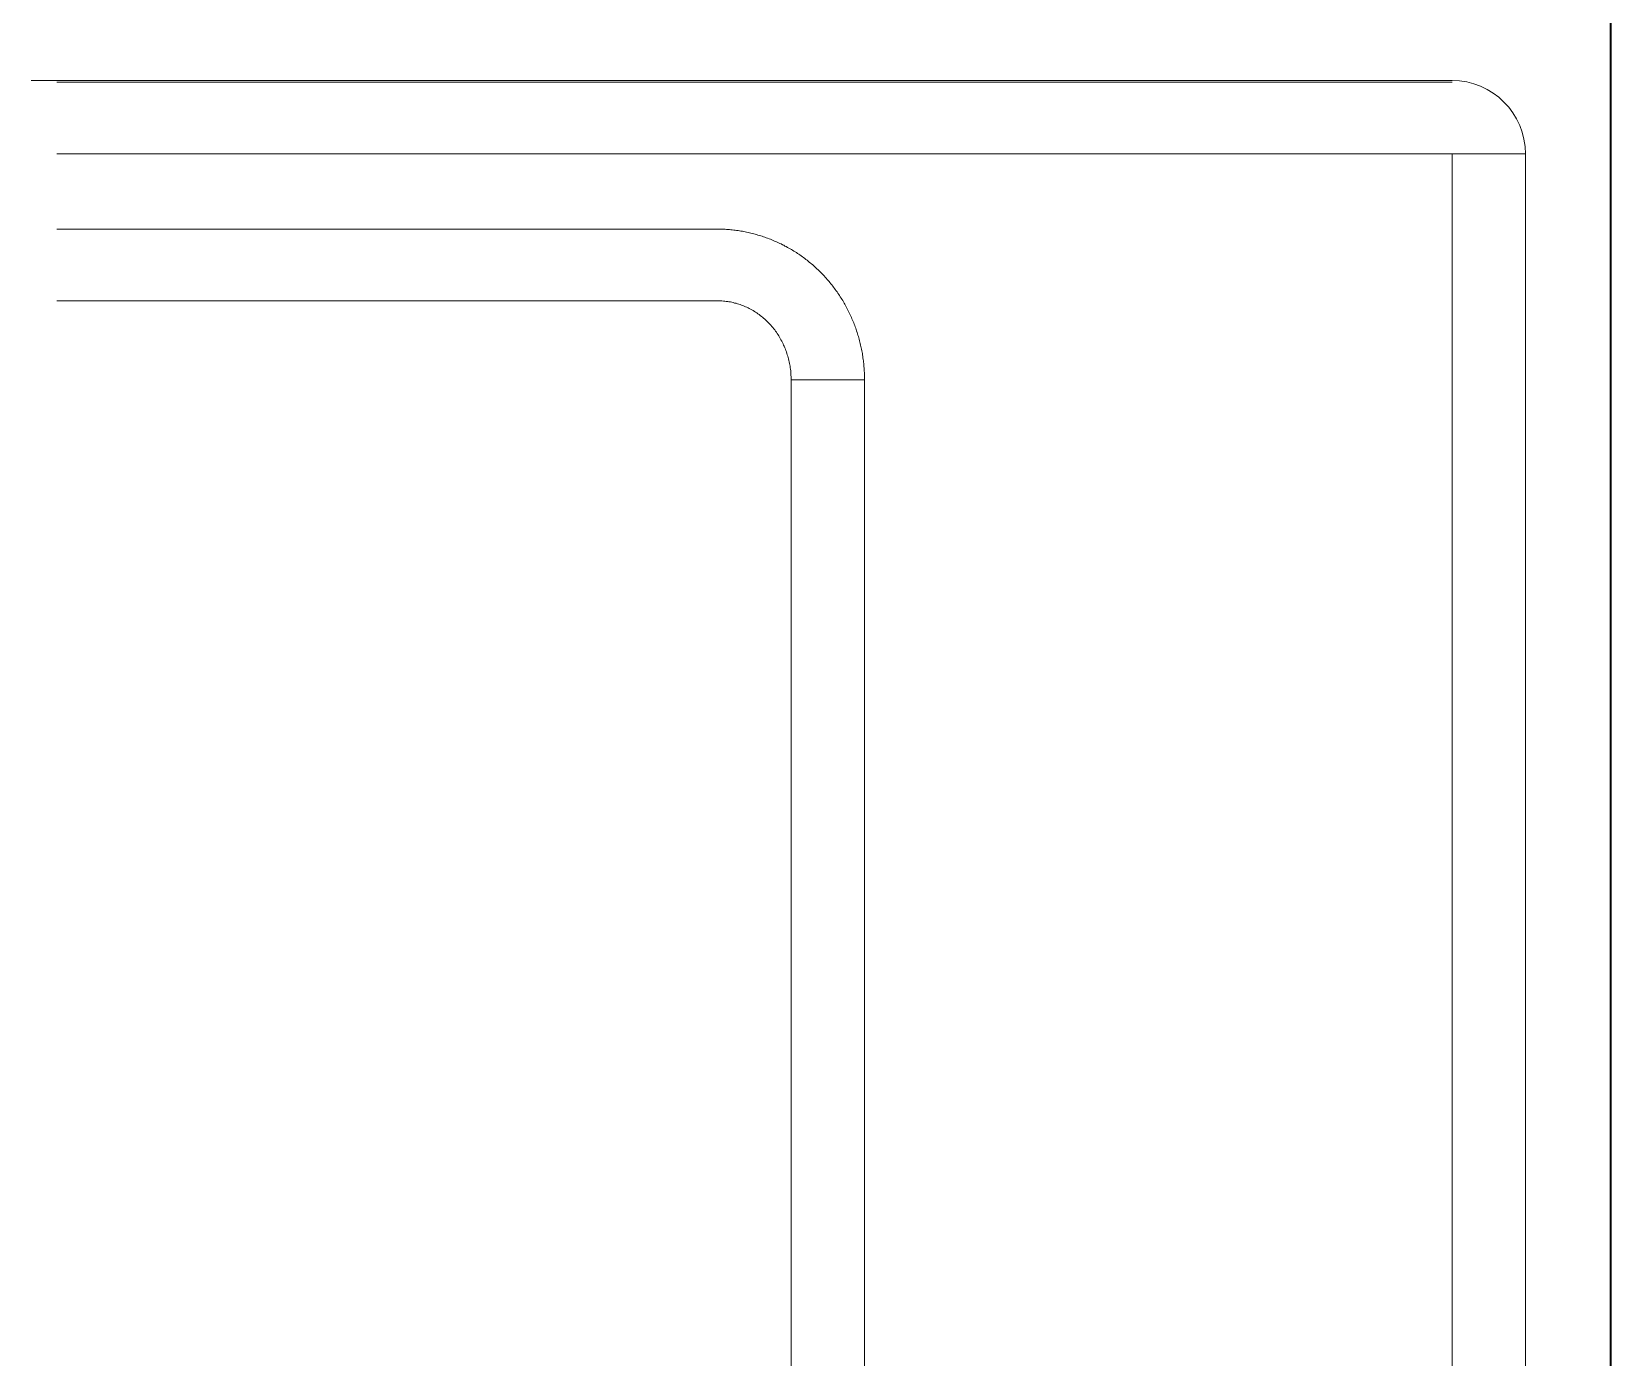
# Model space of a CAD drawing. Header units: millimetres. Extents: x 340455 to 340556, y 7380652 to 7380707.
# Drawn here: x 340485.4891 to 340485.5966, y 7380687.78 to 7380687.8702 of the extents above; entities that cross this region are included whole.
import ezdxf

# ---------------------------------------------------------------- set-up
doc = ezdxf.new("R2010")
doc.units = ezdxf.units.MM
doc.layers.add('Cortado', color=7, linetype='Continuous', lineweight=35)
doc.layers.add('Visto', color=144, linetype='Continuous', lineweight=5)

# ---------------------------------------------------------------- blocks, each defined once
blk = doc.blocks.new('SHAPE2DVIEW008')
at = {"color": 0}
for p, q in [((6443.05, -7535.03), (6443.05, -7580.03)), ((6447.93, -7580.03), (6447.93, -7535.03)), ((6453.05, -7535.03), (6453.05, -7630.03)), ((6457.94, -7630.03), (6457.94, -7535.03)), ((6458.05, -7535.03), (6458.05, -7630.03)), ((6437.68, -7585.03), (5980.68, -7585.03)), ((5980.68, -7590.03), (6437.68, -7590.03)), ((6453.05, -7630.03), (5965.3, -7630.03)), ((5965.3, -7635.03), (6453.05, -7635.03)), ((5965.3, -7635.03), (6453.05, -7635.03))]:
    blk.add_line(p, q, dxfattribs=at)
for points in [[(6458.05, -7535.03), (6458.05, -7534.99), (6458.05, -7534.94), (6458.05, -7534.9), (6458.05, -7534.85), (6458.05, -7534.81), (6458.05, -7534.76), (6458.05, -7534.72), (6458.05, -7534.67), (6458.05, -7534.63), (6458.05, -7534.58), (6458.05, -7534.54), (6458.05, -7534.49), (6458.05, -7534.45), (6458.05, -7534.4), (6458.05, -7534.36), (6458.05, -7534.31), (6458.05, -7534.27), (6458.05, -7534.22), (6458.05, -7534.18), (6458.05, -7534.13), (6458.05, -7534.09), (6458.05, -7534.04), (6458.05, -7534), (6458.05, -7533.95), (6458.05, -7533.91), (6458.05, -7533.86), (6458.05, -7533.82), (6458.05, -7533.77), (6458.05, -7533.73), (6458.05, -7533.68), (6458.05, -7533.64), (6458.05, -7533.59), (6458.05, -7533.55), (6458.05, -7533.5), (6458.05, -7533.46), (6458.05, -7533.41), (6458.04, -7533.37), (6458.04, -7533.32), (6458.04, -7533.28)], [(6437.68, -7590.03), (6437.77, -7590.03), (6437.87, -7590.03), (6437.97, -7590.03), (6438.07, -7590.02), (6438.17, -7590.02), (6438.27, -7590.01), (6438.37, -7590.01), (6438.47, -7590), (6438.57, -7589.99), (6438.67, -7589.98), (6438.77, -7589.97), (6438.87, -7589.96), (6438.96, -7589.95), (6439.06, -7589.94), (6439.16, -7589.92), (6439.26, -7589.91), (6439.36, -7589.89), (6439.46, -7589.88), (6439.55, -7589.86), (6439.65, -7589.84), (6439.75, -7589.82), (6439.85, -7589.8), (6439.94, -7589.78), (6440.04, -7589.76), (6440.14, -7589.74), (6440.23, -7589.71), (6440.33, -7589.69), (6440.43, -7589.66), (6440.52, -7589.64), (6440.62, -7589.61), (6440.71, -7589.58), (6440.81, -7589.55), (6440.9, -7589.52), (6441, -7589.49), (6441.09, -7589.46), (6441.18, -7589.43), (6441.28, -7589.39), (6441.37, -7589.36), (6441.46, -7589.32), (6441.56, -7589.29), (6441.65, -7589.25), (6441.74, -7589.21), (6441.83, -7589.17), (6441.92, -7589.13), (6442.01, -7589.09), (6442.1, -7589.05), (6442.19, -7589.01), (6442.28, -7588.96), (6442.37, -7588.92), (6442.46, -7588.87), (6442.55, -7588.83), (6442.64, -7588.78), (6442.72, -7588.73), (6442.81, -7588.69), (6442.9, -7588.64), (6442.98, -7588.59), (6443.07, -7588.54), (6443.15, -7588.48), (6443.24, -7588.43), (6443.32, -7588.38), (6443.4, -7588.32), (6443.49, -7588.27), (6443.57, -7588.21), (6443.65, -7588.16), (6443.73, -7588.1), (6443.81, -7588.04), (6443.89, -7587.98), (6443.97, -7587.92), (6444.05, -7587.86), (6444.13, -7587.8), (6444.21, -7587.74), (6444.29, -7587.67), (6444.36, -7587.61), (6444.44, -7587.55), (6444.51, -7587.48), (6444.59, -7587.42), (6444.66, -7587.35), (6444.74, -7587.28), (6444.81, -7587.22), (6444.88, -7587.15), (6444.95, -7587.08), (6445.02, -7587.01), (6445.09, -7586.94), (6445.16, -7586.87), (6445.23, -7586.79), (6445.3, -7586.72), (6445.36, -7586.65), (6445.43, -7586.57), (6445.5, -7586.5), (6445.56, -7586.42), (6445.62, -7586.35), (6445.69, -7586.27), (6445.75, -7586.19), (6445.81, -7586.12), (6445.87, -7586.04), (6445.93, -7585.96), (6445.99, -7585.88), (6446.05, -7585.8), (6446.11, -7585.72), (6446.17, -7585.63), (6446.22, -7585.55), (6446.28, -7585.47), (6446.33, -7585.39), (6446.38, -7585.3), (6446.44, -7585.22), (6446.49, -7585.13), (6446.54, -7585.05), (6446.59, -7584.96), (6446.64, -7584.88), (6446.69, -7584.79), (6446.74, -7584.7), (6446.78, -7584.61), (6446.83, -7584.53), (6446.87, -7584.44), (6446.92, -7584.35), (6446.96, -7584.26), (6447, -7584.17), (6447.04, -7584.08), (6447.08, -7583.99), (6447.12, -7583.9), (6447.16, -7583.8), (6447.2, -7583.71), (6447.24, -7583.62), (6447.27, -7583.53), (6447.31, -7583.43), (6447.34, -7583.34), (6447.38, -7583.25), (6447.41, -7583.15), (6447.44, -7583.06), (6447.47, -7582.96), (6447.5, -7582.87), (6447.53, -7582.77), (6447.56, -7582.68), (6447.58, -7582.58), (6447.61, -7582.49), (6447.63, -7582.39), (6447.66, -7582.29), (6447.68, -7582.2), (6447.7, -7582.1), (6447.72, -7582), (6447.74, -7581.91), (6447.76, -7581.81), (6447.78, -7581.71), (6447.8, -7581.61), (6447.81, -7581.52), (6447.83, -7581.42), (6447.84, -7581.32), (6447.86, -7581.22), (6447.87, -7581.12), (6447.88, -7581.02), (6447.89, -7580.92), (6447.9, -7580.83), (6447.9, -7580.73), (6447.91, -7580.63), (6447.92, -7580.53), (6447.92, -7580.43), (6447.93, -7580.33), (6447.93, -7580.23), (6447.93, -7580.13), (6447.93, -7580.03)], [(6443.05, -7580.03), (6443.05, -7580.13), (6443.05, -7580.23), (6443.04, -7580.32), (6443.03, -7580.42), (6443.02, -7580.52), (6443.01, -7580.61), (6443, -7580.71), (6442.98, -7580.8), (6442.97, -7580.9), (6442.95, -7580.99), (6442.93, -7581.09), (6442.9, -7581.18), (6442.88, -7581.28), (6442.85, -7581.37), (6442.82, -7581.46), (6442.79, -7581.56), (6442.76, -7581.65), (6442.72, -7581.74), (6442.69, -7581.83), (6442.65, -7581.92), (6442.61, -7582.01), (6442.57, -7582.1), (6442.52, -7582.18), (6442.48, -7582.27), (6442.43, -7582.36), (6442.38, -7582.44), (6442.33, -7582.53), (6442.28, -7582.61), (6442.23, -7582.69), (6442.17, -7582.77), (6442.11, -7582.85), (6442.05, -7582.93), (6441.99, -7583.01), (6441.93, -7583.09), (6441.87, -7583.16), (6441.8, -7583.24), (6441.74, -7583.31), (6441.67, -7583.38), (6441.6, -7583.45), (6441.53, -7583.52), (6441.45, -7583.59), (6441.38, -7583.66), (6441.31, -7583.72), (6441.23, -7583.78), (6441.15, -7583.85), (6441.07, -7583.91), (6440.99, -7583.97), (6440.91, -7584.03), (6440.83, -7584.08), (6440.74, -7584.14), (6440.66, -7584.19), (6440.57, -7584.24), (6440.49, -7584.29), (6440.4, -7584.34), (6440.31, -7584.39), (6440.22, -7584.44), (6440.13, -7584.48), (6440.04, -7584.52), (6439.95, -7584.56), (6439.85, -7584.6), (6439.76, -7584.64), (6439.67, -7584.68), (6439.57, -7584.71), (6439.47, -7584.74), (6439.38, -7584.77), (6439.28, -7584.8), (6439.18, -7584.83), (6439.09, -7584.86), (6438.99, -7584.88), (6438.89, -7584.9), (6438.79, -7584.92), (6438.69, -7584.94), (6438.59, -7584.96), (6438.49, -7584.97), (6438.39, -7584.99), (6438.29, -7585), (6438.18, -7585.01), (6438.08, -7585.02), (6437.98, -7585.02), (6437.88, -7585.03), (6437.78, -7585.03), (6437.68, -7585.03)], [(6437.68, -7590.03), (6437.68, -7589.87), (6437.68, -7589.72), (6437.68, -7589.56), (6437.68, -7589.41), (6437.68, -7589.25), (6437.68, -7589.1), (6437.68, -7588.94), (6437.68, -7588.79), (6437.68, -7588.64), (6437.68, -7588.49), (6437.68, -7588.34), (6437.68, -7588.19), (6437.68, -7588.05), (6437.68, -7587.9), (6437.68, -7587.76), (6437.68, -7587.63), (6437.68, -7587.49), (6437.68, -7587.35), (6437.68, -7587.22), (6437.68, -7587.1), (6437.68, -7586.97), (6437.68, -7586.85), (6437.68, -7586.73), (6437.68, -7586.61), (6437.68, -7586.5), (6437.68, -7586.39), (6437.68, -7586.29), (6437.68, -7586.18), (6437.68, -7586.08), (6437.68, -7585.99), (6437.68, -7585.9), (6437.68, -7585.81), (6437.68, -7585.73), (6437.68, -7585.66), (6437.68, -7585.58), (6437.68, -7585.51), (6437.68, -7585.45), (6437.68, -7585.39), (6437.68, -7585.33), (6437.68, -7585.28), (6437.68, -7585.24), (6437.68, -7585.19), (6437.68, -7585.15), (6437.68, -7585.13), (6437.68, -7585.1), (6437.68, -7585.07), (6437.68, -7585.06), (6437.68, -7585.05), (6437.68, -7585.04), (6437.68, -7585.03)], [(6453.05, -7630.03), (6453.05, -7630.18), (6453.05, -7630.34), (6453.05, -7630.49), (6453.05, -7630.65), (6453.05, -7630.8), (6453.05, -7630.95), (6453.05, -7631.1), (6453.05, -7631.25), (6453.05, -7631.4), (6453.05, -7631.55), (6453.05, -7631.69), (6453.05, -7631.84), (6453.05, -7631.98), (6453.05, -7632.12), (6453.05, -7632.26), (6453.05, -7632.39), (6453.05, -7632.53), (6453.05, -7632.66), (6453.05, -7632.79), (6453.05, -7632.92), (6453.05, -7633.04), (6453.05, -7633.17), (6453.05, -7633.28), (6453.05, -7633.39), (6453.05, -7633.51), (6453.05, -7633.62), (6453.05, -7633.72), (6453.05, -7633.82), (6453.05, -7633.93), (6453.05, -7634.02), (6453.05, -7634.11), (6453.05, -7634.19), (6453.05, -7634.28), (6453.05, -7634.36), (6453.05, -7634.43), (6453.05, -7634.5), (6453.05, -7634.57), (6453.05, -7634.63), (6453.05, -7634.69), (6453.05, -7634.75), (6453.05, -7634.79), (6453.05, -7634.83), (6453.05, -7634.88), (6453.05, -7634.91), (6453.05, -7634.94), (6453.05, -7634.96), (6453.05, -7634.99), (6453.05, -7635.01), (6453.05, -7635.01), (6453.05, -7635.02), (6453.05, -7635.03)], [(6453.05, -7635.03), (6453.02, -7635.03), (6452.98, -7635.03), (6452.94, -7635.03), (6452.91, -7635.03), (6452.87, -7635.03), (6452.84, -7635.03), (6452.8, -7635.03), (6452.77, -7635.03), (6452.73, -7635.03), (6452.69, -7635.03), (6452.66, -7635.03), (6452.62, -7635.03), (6452.58, -7635.03), (6452.55, -7635.03), (6452.51, -7635.03), (6452.47, -7635.03), (6452.44, -7635.03), (6452.4, -7635.03), (6452.36, -7635.03), (6452.33, -7635.03), (6452.29, -7635.03), (6452.25, -7635.03), (6452.21, -7635.03), (6452.18, -7635.03), (6452.14, -7635.03), (6452.1, -7635.03), (6452.06, -7635.03), (6452.02, -7635.03), (6451.99, -7635.03), (6451.95, -7635.03), (6451.91, -7635.03), (6451.87, -7635.03), (6451.83, -7635.03), (6451.79, -7635.03), (6451.75, -7635.03), (6451.72, -7635.03), (6451.68, -7635.03), (6451.64, -7635.03), (6451.6, -7635.03), (6451.56, -7635.03), (6451.52, -7635.03), (6451.48, -7635.03), (6451.44, -7635.03), (6451.4, -7635.03), (6451.36, -7635.03), (6451.32, -7635.03), (6451.28, -7635.03), (6451.24, -7635.03), (6451.2, -7635.03), (6451.16, -7635.03), (6451.12, -7635.03), (6451.08, -7635.03), (6451.04, -7635.03), (6451, -7635.03), (6450.95, -7635.03), (6450.91, -7635.03), (6450.87, -7635.03), (6450.83, -7635.03), (6450.79, -7635.03), (6450.75, -7635.03), (6450.71, -7635.03), (6450.66, -7635.03), (6450.62, -7635.03), (6450.58, -7635.03), (6450.54, -7635.03), (6450.49, -7635.03), (6450.45, -7635.03), (6450.41, -7635.03), (6450.37, -7635.03), (6450.32, -7635.03), (6450.28, -7635.03), (6450.24, -7635.03), (6450.2, -7635.03), (6450.15, -7635.03), (6450.11, -7635.03), (6450.07, -7635.03), (6450.02, -7635.03), (6449.98, -7635.03), (6449.94, -7635.03), (6449.89, -7635.03), (6449.85, -7635.03), (6449.8, -7635.03), (6449.76, -7635.03), (6449.72, -7635.03), (6449.67, -7635.03), (6449.63, -7635.03), (6449.58, -7635.03), (6449.54, -7635.03), (6449.49, -7635.03), (6449.45, -7635.03), (6449.4, -7635.03), (6449.36, -7635.03), (6449.31, -7635.03), (6449.27, -7635.03), (6449.22, -7635.03), (6449.18, -7635.03), (6449.13, -7635.03), (6449.08, -7635.03), (6449.04, -7635.03), (6448.99, -7635.03), (6448.95, -7635.03), (6448.9, -7635.03), (6448.85, -7635.03), (6448.81, -7635.03), (6448.76, -7635.03), (6448.71, -7635.03), (6448.67, -7635.03), (6448.62, -7635.03), (6448.57, -7635.03), (6448.53, -7635.03), (6448.48, -7635.03), (6448.43, -7635.03), (6448.39, -7635.03), (6448.34, -7635.03), (6448.29, -7635.03), (6448.24, -7635.03), (6448.19, -7635.03), (6448.15, -7635.03), (6448.1, -7635.03), (6448.05, -7635.03), (6448, -7635.03), (6447.95, -7635.03), (6447.91, -7635.03), (6447.86, -7635.03), (6447.81, -7635.03), (6447.76, -7635.03), (6447.71, -7635.03), (6447.66, -7635.03), (6447.61, -7635.03), (6447.56, -7635.03), (6447.51, -7635.03), (6447.46, -7635.03), (6447.42, -7635.03), (6447.37, -7635.03), (6447.32, -7635.03), (6447.27, -7635.03), (6447.22, -7635.03), (6447.17, -7635.03), (6447.12, -7635.03), (6447.07, -7635.03), (6447.02, -7635.03), (6446.96, -7635.03), (6446.91, -7635.03), (6446.86, -7635.03), (6446.81, -7635.03), (6446.76, -7635.03), (6446.71, -7635.03), (6446.66, -7635.03), (6446.61, -7635.03), (6446.56, -7635.03), (6446.51, -7635.03), (6446.45, -7635.03), (6446.4, -7635.03), (6446.35, -7635.03), (6446.3, -7635.03), (6446.25, -7635.03), (6446.19, -7635.03), (6446.14, -7635.03), (6446.09, -7635.03), (6446.04, -7635.03), (6445.98, -7635.03), (6445.93, -7635.03), (6445.88, -7635.03), (6445.83, -7635.03), (6445.77, -7635.03), (6445.72, -7635.03), (6445.67, -7635.03), (6445.61, -7635.03), (6445.56, -7635.03), (6445.51, -7635.03), (6445.45, -7635.03), (6445.4, -7635.03), (6445.35, -7635.03), (6445.29, -7635.03), (6445.24, -7635.03), (6445.18, -7635.03), (6445.13, -7635.03), (6445.08, -7635.03), (6445.02, -7635.03), (6444.97, -7635.03), (6444.91, -7635.03), (6444.86, -7635.03), (6444.8, -7635.03), (6444.75, -7635.03), (6444.69, -7635.03), (6444.64, -7635.03), (6444.58, -7635.03), (6444.53, -7635.03), (6444.47, -7635.03), (6444.41, -7635.03), (6444.36, -7635.03), (6444.3, -7635.03), (6444.25, -7635.03), (6444.19, -7635.03), (6444.14, -7635.03), (6444.08, -7635.03), (6444.02, -7635.03), (6443.97, -7635.03), (6443.91, -7635.03), (6443.85, -7635.03), (6443.8, -7635.03), (6443.74, -7635.03), (6443.68, -7635.03), (6443.62, -7635.03), (6443.57, -7635.03), (6443.51, -7635.03), (6443.45, -7635.03), (6443.4, -7635.03), (6443.34, -7635.03), (6443.28, -7635.03), (6443.22, -7635.03), (6443.16, -7635.03), (6443.11, -7635.03), (6443.05, -7635.03), (6442.99, -7635.03), (6442.93, -7635.03), (6442.87, -7635.03), (6442.81, -7635.03), (6442.76, -7635.03), (6442.7, -7635.03), (6442.64, -7635.03), (6442.58, -7635.03), (6442.52, -7635.03), (6442.46, -7635.03), (6442.4, -7635.03), (6442.34, -7635.03), (6442.28, -7635.03), (6442.22, -7635.03), (6442.16, -7635.03), (6442.1, -7635.03), (6442.04, -7635.03), (6441.98, -7635.03), (6441.92, -7635.03), (6441.86, -7635.03), (6441.8, -7635.03), (6441.74, -7635.03), (6441.68, -7635.03), (6441.62, -7635.03), (6441.56, -7635.03), (6441.5, -7635.03), (6441.44, -7635.03), (6441.38, -7635.03), (6441.32, -7635.03), (6441.25, -7635.03), (6441.19, -7635.03), (6441.13, -7635.03), (6441.07, -7635.03), (6441.01, -7635.03), (6440.95, -7635.03), (6440.88, -7635.03), (6440.82, -7635.03), (6440.76, -7635.03), (6440.7, -7635.03), (6440.63, -7635.03), (6440.57, -7635.03), (6440.51, -7635.03), (6440.45, -7635.03), (6440.38, -7635.03), (6440.32, -7635.03), (6440.26, -7635.03), (6440.2, -7635.03), (6440.13, -7635.03), (6440.07, -7635.03), (6440.01, -7635.03), (6439.94, -7635.03), (6439.88, -7635.03), (6439.81, -7635.03), (6439.75, -7635.03), (6439.69, -7635.03), (6439.62, -7635.03), (6439.56, -7635.03), (6439.49, -7635.03), (6439.43, -7635.03), (6439.37, -7635.03), (6439.3, -7635.03), (6439.24, -7635.03), (6439.17, -7635.03), (6439.11, -7635.03), (6439.04, -7635.03), (6438.98, -7635.03), (6438.91, -7635.03), (6438.85, -7635.03), (6438.78, -7635.03), (6438.72, -7635.03), (6438.65, -7635.03), (6438.58, -7635.03), (6438.52, -7635.03), (6438.45, -7635.03), (6438.39, -7635.03), (6438.32, -7635.03), (6438.25, -7635.03), (6438.19, -7635.03), (6438.12, -7635.03), (6438.05, -7635.03), (6437.99, -7635.03), (6437.92, -7635.03), (6437.85, -7635.03), (6437.79, -7635.03), (6437.72, -7635.03), (6437.65, -7635.03), (6437.59, -7635.03), (6437.52, -7635.03), (6437.45, -7635.03), (6437.38, -7635.03), (6437.32, -7635.03), (6437.25, -7635.03), (6437.18, -7635.03), (6437.11, -7635.03), (6437.04, -7635.03), (6436.98, -7635.03), (6436.91, -7635.03), (6436.84, -7635.03), (6436.77, -7635.03), (6436.7, -7635.03), (6436.63, -7635.03), (6436.57, -7635.03), (6436.5, -7635.03), (6436.43, -7635.03), (6436.36, -7635.03), (6436.29, -7635.03), (6436.22, -7635.03), (6436.15, -7635.03), (6436.08, -7635.03), (6436.01, -7635.03), (6435.94, -7635.03), (6435.87, -7635.03), (6435.8, -7635.03), (6435.73, -7635.03), (6435.66, -7635.03), (6435.59, -7635.03), (6435.52, -7635.03), (6435.45, -7635.03), (6435.38, -7635.03), (6435.31, -7635.03), (6435.24, -7635.03), (6435.17, -7635.03), (6435.1, -7635.03), (6435.03, -7635.03), (6434.96, -7635.03), (6434.88, -7635.03), (6434.81, -7635.03), (6434.74, -7635.03), (6434.67, -7635.03), (6434.6, -7635.03), (6434.53, -7635.03), (6434.45, -7635.03), (6434.38, -7635.03), (6434.31, -7635.03), (6434.24, -7635.03), (6434.17, -7635.03), (6434.09, -7635.03), (6434.02, -7635.03), (6433.95, -7635.03), (6433.88, -7635.03), (6433.8, -7635.03), (6433.73, -7635.03), (6433.66, -7635.03), (6433.58, -7635.03), (6433.51, -7635.03), (6433.44, -7635.03), (6433.36, -7635.03), (6433.29, -7635.03), (6433.22, -7635.03), (6433.14, -7635.03), (6433.07, -7635.03), (6433, -7635.03), (6432.92, -7635.03), (6432.85, -7635.03), (6432.77, -7635.03), (6432.7, -7635.03), (6432.63, -7635.03), (6432.55, -7635.03), (6432.48, -7635.03), (6432.4, -7635.03), (6432.33, -7635.03), (6432.25, -7635.03), (6432.18, -7635.03), (6432.1, -7635.03), (6432.03, -7635.03), (6431.95, -7635.03), (6431.88, -7635.03), (6431.8, -7635.03), (6431.72, -7635.03), (6431.65, -7635.03), (6431.57, -7635.03), (6431.5, -7635.03), (6431.42, -7635.03), (6431.35, -7635.03), (6431.27, -7635.03), (6431.19, -7635.03), (6431.12, -7635.03), (6431.04, -7635.03), (6430.96, -7635.03), (6430.89, -7635.03), (6430.81, -7635.03), (6430.73, -7635.03), (6430.66, -7635.03), (6430.58, -7635.03), (6430.5, -7635.03), (6430.42, -7635.03), (6430.35, -7635.03), (6430.27, -7635.03), (6430.19, -7635.03), (6430.11, -7635.03), (6430.04, -7635.03), (6429.96, -7635.03), (6429.88, -7635.03), (6429.8, -7635.03), (6429.72, -7635.03), (6429.65, -7635.03), (6429.57, -7635.03), (6429.49, -7635.03), (6429.41, -7635.03), (6429.33, -7635.03), (6429.25, -7635.03), (6429.17, -7635.03), (6429.1, -7635.03), (6429.02, -7635.03), (6428.94, -7635.03), (6428.86, -7635.03), (6428.78, -7635.03), (6428.7, -7635.03), (6428.62, -7635.03), (6428.54, -7635.03), (6428.46, -7635.03), (6428.38, -7635.03), (6428.3, -7635.03), (6428.22, -7635.03), (6428.14, -7635.03), (6428.06, -7635.03), (6427.98, -7635.03), (6427.9, -7635.03), (6427.82, -7635.03), (6427.74, -7635.03), (6427.66, -7635.03), (6427.58, -7635.03), (6427.5, -7635.03), (6427.41, -7635.03), (6427.33, -7635.03), (6427.25, -7635.03), (6427.17, -7635.03), (6427.09, -7635.03), (6427.01, -7635.03), (6426.93, -7635.03), (6426.84, -7635.03), (6426.76, -7635.03), (6426.68, -7635.03), (6426.6, -7635.03), (6426.52, -7635.03), (6426.43, -7635.03), (6426.35, -7635.03), (6426.27, -7635.03), (6426.19, -7635.03), (6426.1, -7635.03), (6426.02, -7635.03), (6425.94, -7635.03), (6425.86, -7635.03), (6425.77, -7635.03), (6425.69, -7635.03), (6425.61, -7635.03), (6425.52, -7635.03), (6425.44, -7635.03), (6425.36, -7635.03), (6425.27, -7635.03), (6425.19, -7635.03), (6425.11, -7635.03), (6425.02, -7635.03), (6424.94, -7635.03), (6424.85, -7635.03), (6424.77, -7635.03), (6424.69, -7635.03), (6424.6, -7635.03), (6424.52, -7635.03), (6424.43, -7635.03), (6424.35, -7635.03), (6424.26, -7635.03), (6424.18, -7635.03), (6424.09, -7635.03), (6424.01, -7635.03), (6423.92, -7635.03), (6423.84, -7635.03), (6423.75, -7635.03), (6423.67, -7635.03), (6423.58, -7635.03), (6423.5, -7635.03), (6423.41, -7635.03), (6423.32, -7635.03), (6423.24, -7635.03), (6423.15, -7635.03), (6423.07, -7635.03), (6422.98, -7635.03), (6422.89, -7635.03), (6422.81, -7635.03), (6422.72, -7635.03), (6422.63, -7635.03), (6422.55, -7635.03), (6422.46, -7635.03), (6422.37, -7635.03), (6422.29, -7635.03), (6422.2, -7635.03), (6422.11, -7635.03), (6422.03, -7635.03), (6421.94, -7635.03), (6421.85, -7635.03), (6421.76, -7635.03), (6421.68, -7635.03), (6421.59, -7635.03), (6421.5, -7635.03), (6421.41, -7635.03), (6421.32, -7635.03), (6421.24, -7635.03), (6421.15, -7635.03), (6421.06, -7635.03), (6420.97, -7635.03), (6420.88, -7635.03), (6420.79, -7635.03), (6420.7, -7635.03), (6420.62, -7635.03), (6420.53, -7635.03), (6420.44, -7635.03), (6420.35, -7635.03), (6420.26, -7635.03), (6420.17, -7635.03), (6420.08, -7635.03), (6419.99, -7635.03), (6419.9, -7635.03), (6419.81, -7635.03), (6419.72, -7635.03), (6419.63, -7635.03), (6419.54, -7635.03), (6419.45, -7635.03), (6419.36, -7635.03), (6419.27, -7635.03), (6419.18, -7635.03), (6419.09, -7635.03), (6419, -7635.03), (6418.91, -7635.03), (6418.82, -7635.03), (6418.73, -7635.03), (6418.64, -7635.03), (6418.55, -7635.03), (6418.46, -7635.03), (6418.37, -7635.03), (6418.27, -7635.03), (6418.18, -7635.03), (6418.09, -7635.03), (6418, -7635.03), (6417.91, -7635.03), (6417.82, -7635.03), (6417.73, -7635.03), (6417.63, -7635.03), (6417.54, -7635.03), (6417.45, -7635.03), (6417.36, -7635.03), (6417.26, -7635.03), (6417.17, -7635.03), (6417.08, -7635.03), (6416.99, -7635.03), (6416.89, -7635.03), (6416.8, -7635.03), (6416.71, -7635.03), (6416.62, -7635.03), (6416.52, -7635.03), (6416.43, -7635.03), (6416.34, -7635.03), (6416.24, -7635.03), (6416.15, -7635.03), (6416.06, -7635.03), (6415.96, -7635.03), (6415.87, -7635.03), (6415.78, -7635.03), (6415.68, -7635.03), (6415.59, -7635.03), (6415.49, -7635.03), (6415.4, -7635.03), (6415.31, -7635.03), (6415.21, -7635.03), (6415.12, -7635.03), (6415.02, -7635.03), (6414.93, -7635.03), (6414.83, -7635.03), (6414.74, -7635.03), (6414.64, -7635.03), (6414.55, -7635.03), (6414.45, -7635.03), (6414.36, -7635.03), (6414.26, -7635.03), (6414.17, -7635.03), (6414.07, -7635.03), (6413.98, -7635.03), (6413.88, -7635.03), (6413.79, -7635.03), (6413.69, -7635.03), (6413.59, -7635.03), (6413.5, -7635.03), (6413.4, -7635.03), (6413.31, -7635.03), (6413.21, -7635.03), (6413.11, -7635.03), (6413.02, -7635.03), (6412.92, -7635.03), (6412.82, -7635.03), (6412.73, -7635.03), (6412.63, -7635.03), (6412.53, -7635.03), (6412.44, -7635.03), (6412.34, -7635.03), (6412.24, -7635.03), (6412.14, -7635.03), (6412.05, -7635.03), (6411.95, -7635.03), (6411.85, -7635.03), (6411.75, -7635.03), (6411.66, -7635.03), (6411.56, -7635.03), (6411.46, -7635.03), (6411.36, -7635.03), (6411.27, -7635.03), (6411.17, -7635.03), (6411.07, -7635.03), (6410.97, -7635.03), (6410.87, -7635.03), (6410.77, -7635.03), (6410.68, -7635.03), (6410.58, -7635.03), (6410.48, -7635.03), (6410.38, -7635.03), (6410.28, -7635.03), (6410.18, -7635.03), (6410.08, -7635.03), (6409.98, -7635.03), (6409.88, -7635.03), (6409.78, -7635.03), (6409.68, -7635.03), (6409.58, -7635.03), (6409.48, -7635.03), (6409.38, -7635.03), (6409.28, -7635.03), (6409.19, -7635.03), (6409.08, -7635.03), (6408.98, -7635.03), (6408.88, -7635.03), (6408.78, -7635.03), (6408.68, -7635.03), (6408.58, -7635.03), (6408.48, -7635.03), (6408.38, -7635.03), (6408.28, -7635.03), (6408.18, -7635.03), (6408.08, -7635.03), (6407.98, -7635.03), (6407.88, -7635.03), (6407.78, -7635.03), (6407.67, -7635.03), (6407.57, -7635.03), (6407.47, -7635.03), (6407.37, -7635.03), (6407.27, -7635.03), (6407.17, -7635.03), (6407.07, -7635.03), (6406.96, -7635.03), (6406.86, -7635.03), (6406.76, -7635.03), (6406.66, -7635.03), (6406.55, -7635.03), (6406.45, -7635.03), (6406.35, -7635.03), (6406.25, -7635.03), (6406.14, -7635.03), (6406.04, -7635.03), (6405.94, -7635.03), (6405.84, -7635.03), (6405.73, -7635.03), (6405.63, -7635.03), (6405.53, -7635.03), (6405.42, -7635.03), (6405.32, -7635.03), (6405.22, -7635.03), (6405.11, -7635.03), (6405.01, -7635.03), (6404.91, -7635.03), (6404.8, -7635.03), (6404.7, -7635.03), (6404.59, -7635.03), (6404.49, -7635.03), (6404.39, -7635.03), (6404.28, -7635.03), (6404.18, -7635.03), (6404.07, -7635.03), (6403.97, -7635.03), (6403.86, -7635.03), (6403.76, -7635.03), (6403.65, -7635.03), (6403.55, -7635.03), (6403.45, -7635.03), (6403.34, -7635.03), (6403.23, -7635.03), (6403.13, -7635.03), (6403.02, -7635.03), (6402.92, -7635.03), (6402.81, -7635.03), (6402.71, -7635.03), (6402.6, -7635.03), (6402.5, -7635.03), (6402.39, -7635.03), (6402.29, -7635.03), (6402.18, -7635.03), (6402.07, -7635.03), (6401.97, -7635.03), (6401.86, -7635.03), (6401.75, -7635.03), (6401.65, -7635.03), (6401.54, -7635.03), (6401.44, -7635.03), (6401.33, -7635.03), (6401.22, -7635.03), (6401.11, -7635.03), (6401.01, -7635.03), (6400.9, -7635.03), (6400.79, -7635.03), (6400.69, -7635.03), (6400.58, -7635.03), (6400.47, -7635.03), (6400.36, -7635.03), (6400.26, -7635.03), (6400.15, -7635.03), (6400.04, -7635.03), (6399.93, -7635.03), (6399.83, -7635.03), (6399.72, -7635.03), (6399.61, -7635.03), (6399.5, -7635.03), (6399.39, -7635.03), (6399.29, -7635.03), (6399.18, -7635.03), (6399.07, -7635.03), (6398.96, -7635.03), (6398.85, -7635.03), (6398.74, -7635.03), (6398.63, -7635.03), (6398.53, -7635.03), (6398.42, -7635.03), (6398.31, -7635.03), (6398.2, -7635.03), (6398.09, -7635.03), (6397.98, -7635.03), (6397.87, -7635.03), (6397.76, -7635.03), (6397.65, -7635.03), (6397.54, -7635.03), (6397.43, -7635.03), (6397.32, -7635.03), (6397.21, -7635.03), (6397.1, -7635.03), (6396.99, -7635.03), (6396.88, -7635.03), (6396.77, -7635.03), (6396.66, -7635.03), (6396.55, -7635.03), (6396.44, -7635.03), (6396.33, -7635.03), (6396.22, -7635.03), (6396.11, -7635.03), (6396, -7635.03), (6395.89, -7635.03), (6395.78, -7635.03), (6395.67, -7635.03), (6395.55, -7635.03), (6395.44, -7635.03), (6395.33, -7635.03), (6395.22, -7635.03), (6395.11, -7635.03), (6395, -7635.03), (6394.89, -7635.03), (6394.77, -7635.03), (6394.66, -7635.03), (6394.55, -7635.03), (6394.44, -7635.03), (6394.33, -7635.03), (6394.21, -7635.03), (6394.1, -7635.03), (6393.99, -7635.03), (6393.88, -7635.03), (6393.76, -7635.03), (6393.65, -7635.03), (6393.54, -7635.03), (6393.43, -7635.03), (6393.31, -7635.03), (6393.2, -7635.03), (6393.09, -7635.03), (6392.97, -7635.03), (6392.86, -7635.03), (6392.75, -7635.03), (6392.64, -7635.03), (6392.52, -7635.03), (6392.41, -7635.03), (6392.29, -7635.03), (6392.18, -7635.03), (6392.07, -7635.03), (6391.95, -7635.03), (6391.84, -7635.03), (6391.73, -7635.03), (6391.61, -7635.03), (6391.5, -7635.03), (6391.38, -7635.03), (6391.27, -7635.03), (6391.16, -7635.03), (6391.04, -7635.03), (6390.93, -7635.03), (6390.81, -7635.03), (6390.7, -7635.03), (6390.58, -7635.03), (6390.47, -7635.03), (6390.35, -7635.03), (6390.24, -7635.03), (6390.12, -7635.03), (6390.01, -7635.03), (6389.89, -7635.03), (6389.78, -7635.03), (6389.66, -7635.03), (6389.55, -7635.03), (6389.43, -7635.03), (6389.31, -7635.03), (6389.2, -7635.03), (6389.08, -7635.03), (6388.97, -7635.03), (6388.85, -7635.03), (6388.73, -7635.03), (6388.62, -7635.03), (6388.5, -7635.03), (6388.39, -7635.03), (6388.27, -7635.03), (6388.15, -7635.03), (6388.04, -7635.03), (6387.92, -7635.03), (6387.8, -7635.03), (6387.69, -7635.03), (6387.57, -7635.03), (6387.45, -7635.03), (6387.34, -7635.03), (6387.22, -7635.03), (6387.1, -7635.03), (6386.98, -7635.03), (6386.87, -7635.03), (6386.75, -7635.03), (6386.63, -7635.03), (6386.51, -7635.03), (6386.4, -7635.03), (6386.28, -7635.03), (6386.16, -7635.03), (6386.04, -7635.03), (6385.93, -7635.03), (6385.81, -7635.03), (6385.69, -7635.03), (6385.57, -7635.03), (6385.45, -7635.03), (6385.33, -7635.03), (6385.22, -7635.03), (6385.1, -7635.03), (6384.98, -7635.03), (6384.86, -7635.03), (6384.74, -7635.03), (6384.62, -7635.03), (6384.5, -7635.03), (6384.39, -7635.03), (6384.27, -7635.03), (6384.15, -7635.03), (6384.03, -7635.03), (6383.91, -7635.03), (6383.79, -7635.03), (6383.67, -7635.03), (6383.55, -7635.03), (6383.43, -7635.03), (6383.31, -7635.03), (6383.19, -7635.03), (6383.07, -7635.03), (6382.95, -7635.03), (6382.83, -7635.03), (6382.71, -7635.03), (6382.59, -7635.03), (6382.47, -7635.03), (6382.35, -7635.03), (6382.23, -7635.03), (6382.11, -7635.03), (6381.99, -7635.03), (6381.87, -7635.03), (6381.75, -7635.03), (6381.63, -7635.03), (6381.51, -7635.03), (6381.39, -7635.03), (6381.26, -7635.03), (6381.14, -7635.03), (6381.02, -7635.03), (6380.9, -7635.03), (6380.78, -7635.03), (6380.66, -7635.03), (6380.54, -7635.03), (6380.42, -7635.03), (6380.29, -7635.03), (6380.17, -7635.03), (6380.05, -7635.03), (6379.93, -7635.03), (6379.81, -7635.03), (6379.68, -7635.03), (6379.56, -7635.03), (6379.44, -7635.03), (6379.32, -7635.03), (6379.2, -7635.03), (6379.07, -7635.03), (6378.95, -7635.03), (6378.83, -7635.03), (6378.71, -7635.03), (6378.58, -7635.03), (6378.46, -7635.03), (6378.34, -7635.03), (6378.21, -7635.03), (6378.09, -7635.03), (6377.97, -7635.03), (6377.85, -7635.03), (6377.72, -7635.03), (6377.6, -7635.03), (6377.48, -7635.03), (6377.35, -7635.03), (6377.23, -7635.03), (6377.11, -7635.03), (6376.98, -7635.03), (6376.86, -7635.03), (6376.73, -7635.03), (6376.61, -7635.03), (6376.49, -7635.03), (6376.36, -7635.03), (6376.24, -7635.03), (6376.11, -7635.03), (6375.99, -7635.03), (6375.87, -7635.03), (6375.74, -7635.03), (6375.62, -7635.03), (6375.49, -7635.03), (6375.37, -7635.03), (6375.24, -7635.03), (6375.12, -7635.03), (6374.99, -7635.03), (6374.87, -7635.03), (6374.74, -7635.03), (6374.62, -7635.03), (6374.49, -7635.03), (6374.37, -7635.03), (6374.24, -7635.03), (6374.12, -7635.03), (6373.99, -7635.03), (6373.87, -7635.03), (6373.74, -7635.03), (6373.62, -7635.03), (6373.49, -7635.03), (6373.36, -7635.03), (6373.24, -7635.03), (6373.11, -7635.03), (6372.99, -7635.03), (6372.86, -7635.03), (6372.73, -7635.03), (6372.61, -7635.03), (6372.48, -7635.03), (6372.35, -7635.03), (6372.23, -7635.03), (6372.1, -7635.03), (6371.98, -7635.03), (6371.85, -7635.03), (6371.72, -7635.03), (6371.6, -7635.03), (6371.47, -7635.03), (6371.34, -7635.03), (6371.21, -7635.03), (6371.09, -7635.03)]]:
    blk.add_lwpolyline(points, dxfattribs=at)
for start, end in [(270, 0), (269.9999965849001, 270.0000122796)]:
    blk.add_arc((6453.05, -7630.03), 5, start, end, dxfattribs=at)
blk = doc.blocks.new('SHAPE2DVIEW012')
at = {"color": 0}
blk.add_line((7334.92, -7640.81), (5724.93, -7640.81), dxfattribs=at)

msp = doc.modelspace()

# ---------------------------------------------------------------- block references
at = {"layer": 'Cortado', "xscale": 0.001, "yscale": 0.001, "zscale": 0.001, "rotation": 90}
msp.add_blockref('SHAPE2DVIEW012', (340477.95581, 7380681.40885), dxfattribs=at)
at = {"layer": 'Visto', "xscale": 0.001, "yscale": 0.001, "zscale": 0.001, "rotation": 90}
msp.add_blockref('SHAPE2DVIEW008', (340477.95581, 7380681.40885), dxfattribs=at)

doc.saveas('drawing.dxf')
